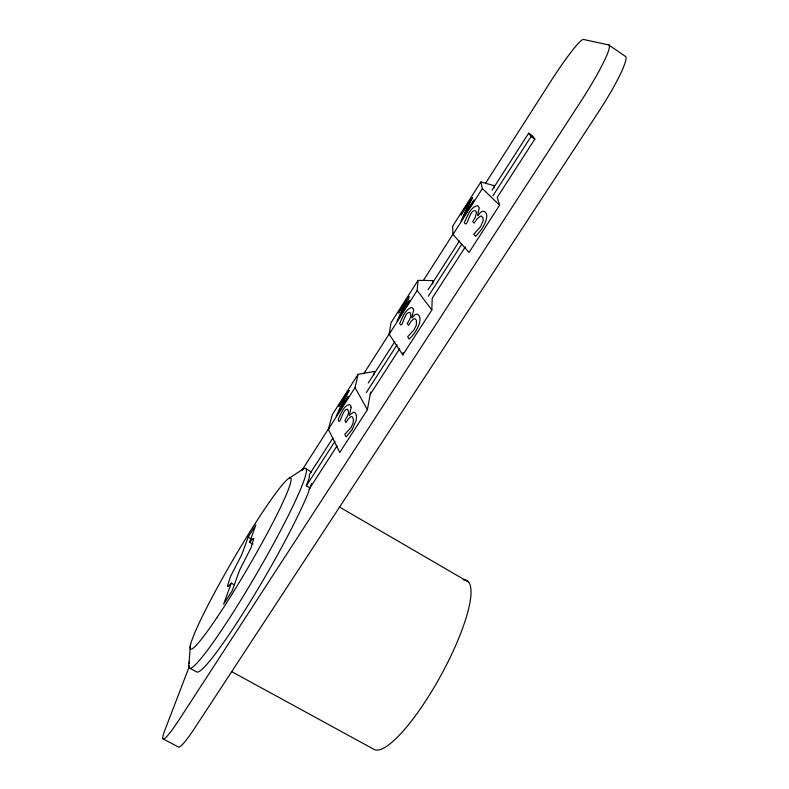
<?xml version="1.0" encoding="UTF-8"?>
<svg xmlns="http://www.w3.org/2000/svg" width="789" height="789" viewBox="0 0 789 789"><rect width="100%" height="100%" fill="white"/><g stroke="black" fill="none" stroke-linecap="round" stroke-linejoin="round"><path stroke-width="1.18" d="M432.688 284.03L432.796 280.588L418.042 280.381L391.048 322.671L389.184 334.22L402.794 354.932L431.83 310.008L432.214 298.252L465.323 246.898M189.054 663.243L190.317 645.501M389.184 334.22L417.164 290.49L418.042 280.381M402.794 354.932L403.071 352.505M373.868 374.785L374.489 371.412L358.088 374.321L332.307 414.698L328.372 429.285L339.753 452.472L367.388 409.708L370.662 392.044M328.372 429.285L355.05 387.596L358.088 374.321M311.507 483.598L307.69 494.249A115.5 11.253 -59.8 0 1 246.375 607.934A115.5 11.253 -59.8 0 1 196.737 671.981L189.459 668.027M252.786 544.124L249.61 542.319L255.883 524.902L248.249 536.885L241.75 554.647L230.556 576.414L227.37 586.345L228.08 586.621L231.315 583.11L234.53 584.915M231.315 583.11L223.603 604.177L232.124 590.902L239.56 570.24L251.05 547.704L253.752 538.552L252.894 538.591L249.61 542.319M309.949 487.947L306.329 485.837L309.101 478.262L309.604 474.288L332.909 437.994M189.547 665.886L164.891 730.15A53.238 5.217 -60.4 0 0 179.586 719.035L580.832 101.416A61.769 7.042 -57.1 0 0 608.664 44.914L625.125 56.177A61.601 7.89 -56.9 0 1 597.924 112.896L195.189 727.369A53.119 5.848 -60.6 0 1 178.127 746.867L162.928 738.81M494.476 187.841L493.806 185.553L480.886 181.943L452.59 226.275L452.994 234.471L469.051 252.431L499.595 205.179L497.277 197.329L534.824 139.071L532.378 135.649L528.669 133.193L492.05 190.218M301.99 470.244L329.181 427.727M363.68 373.808L390.21 332.327M423.377 280.48L453.221 233.81M485.728 182.999L550.732 81.366A52.518 5.089 -57.3 0 1 583.426 39.45L608.664 44.914M452.994 234.471L482.375 188.541L480.886 181.943M368.197 383.05L394.835 341.578M428.131 289.741L459.425 241.02M306.329 485.837L335 441.268M366.333 392.557L397.005 344.882M428.348 296.171L461.683 244.343M493.017 195.633L531.027 136.556L528.669 133.193M309.032 489.358L337.002 445.982M370.219 394.441L399.707 348.689M288.823 478.45L303.538 468.794M231.532 671.547L374.341 749.55A96.327 22.98 -61.2 0 0 444.345 669.003A96.327 22.98 -61.2 0 0 463.163 579.836M339.231 506.883L468.646 582.164M306.507 469.09L311.507 472.009M531.027 136.556L534.824 139.071M248.249 536.885L250.991 539.252M482.375 188.541L499.595 205.179M417.164 290.49L431.83 310.008M355.05 387.596L367.388 409.708M302.226 469.731A115.628 10.563 -59.8 0 1 254.502 577.4A115.628 10.563 -59.8 0 1 189.459 661.517M476.467 212.488L475.264 217.251L472.68 221.64L474.14 223.179L477.286 218.553L480.787 215.949L482.927 217.448L483.223 220.654L480.659 226.551L473.716 234.294L475.599 236.305C480.471 231.216 485.107 225.309 486.547 218.257A12.851 5.819 -60.8 0 0 486.192 213.237C480.185 205.091 474.939 226.265 479.288 207.793L477.68 205.732C470.126 206.915 467.384 216.63 464.248 222.597C467.473 228.968 469.06 210.495 474.653 210.673L475.826 211.038L476.467 212.488M398.642 312.089L398.623 313.046L406.414 300.885L397.074 320.906L409.481 301.506L409.58 300.56L399.717 315.985L408.11 299.988L409.274 296.447L406.138 300.086L398.642 312.089M413.663 310.038C409.077 328.471 414.57 307.434 419.59 316.586A12.407 5.582 -63.5 0 1 419.718 321.833C418.278 328.549 414.008 334.299 409.254 339.092L407.666 336.755L414.146 329.654L416.306 325.285L416.523 320.512L415.379 318.943L413.929 318.795L411.454 320.916L408.475 325.295L407.232 323.52C408.88 320.442 412.726 315.906 409.984 312.513L409.422 312.405C404.067 312.01 402.41 330.344 399.678 323.391C402.528 317.72 404.925 309.821 411.414 307.454L413.061 308.391L413.663 310.038M351.164 407.39L349.29 415.379L353.413 412.154L355.02 412.657L356.214 414.935A12.091 5.326 -65.9 0 1 356.125 420.389L352.131 429.66L346.124 436.909L344.793 434.285L350.858 427.766L352.939 423.525L353.502 419.669L352.358 416.839L351.075 416.503L348.777 418.377L345.947 422.529L344.911 420.527C346.667 417.391 350.079 413.101 347.781 409.481L347.288 409.294C342.268 408.643 340.217 427.234 338.165 419.413C340.907 414.195 343.008 406.305 349.261 404.432L350.701 405.615L351.164 407.39M349.123 390.624L338.856 411.168L348.265 396.463L347.969 397.686L336.134 416.188L346.41 394.845L338.974 406.434L339.231 405.142L346.45 393.563L349.123 390.624M472.483 197.891L463.567 216.137L473.923 199.942L474.031 200.574L461.003 220.95L469.652 202.369L467.394 204.854L461.131 215.17L460.904 214.588L468.686 202.122L472.483 197.891M217.33 617.008A99.118 8.452 -59.7 0 0 291.092 478.884A99.118 8.452 -59.7 0 0 213.365 594.945A99.118 8.452 -59.7 0 0 217.33 617.008"/></g></svg>
